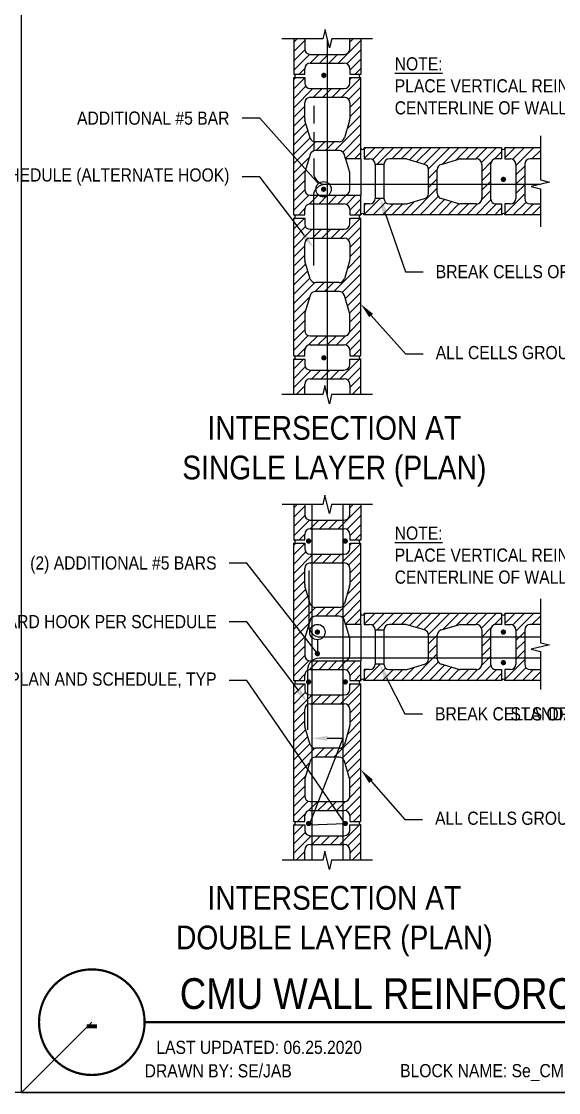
# Model space of a CAD drawing. Header units: inches. Extents: x -16404 to 14624, y -1591 to 16152.
# Drawn here: x -15425.4 to -15379.6, y 2880 to 2971.3 of the extents above; entities that cross this region are included whole.
import ezdxf
from ezdxf import colors
from ezdxf.entities.mleader import LeaderData, LeaderLine
from ezdxf.enums import TextEntityAlignment as Align
from ezdxf.math import Vec2, Vec3

# ---------------------------------------------------------------- set-up
doc = ezdxf.new("R2010")
doc.units = ezdxf.units.IN
doc.header["$LTSCALE"] = 24
doc.header["$MEASUREMENT"] = 0
doc.linetypes.add('HIDDEN4', pattern=[0.09375, 0.0625, -0.03125])
doc.layers.get('0').update_dxf_attribs({"linetype": 'CONTINUOUS'})
doc.layers.add('DESIGNER COMMENTS', color=221, linetype='CONTINUOUS', plot=False)
doc.layers.add('S-ANNO-GRID-NONPLOT', color=251, linetype='CONTINUOUS', plot=False)
for name, color, linetype in [('S-ANNO-NOTE', 4, 'CONTINUOUS'), ('S-BREAK', 2, 'CONTINUOUS'), ('S-CONC', 4, 'CONTINUOUS'), ('S-REBAR', 7, 'CONTINUOUS'), ('S-TYP DETAIL BLOCKS', 1, 'CONTINUOUS')]:
    doc.layers.add(name, color=color, linetype=linetype)
doc.styles.add('Arial', font='arial.ttf', dxfattribs={"width": 0.85})

# ---------------------------------------------------------------- blocks, each defined once
blk = doc.blocks.new('*U336')
at = {"const_width": 0.1875}
for points in [[(-4.5, 0, -1), (4.5, 0, 3.7320508)], [(-4.5, 0, 1), (4.5, 0, -3.7320508)]]:
    blk.add_lwpolyline(points, format="xyb", dxfattribs=at)
blk.add_lwpolyline([(4.5, 0), (82.1875, 0)], dxfattribs=at)
blk.add_circle((0, 0), 4.5)
at = {"style": 'Arial', "width": 0.85}
for tag, p in [('DWG_TITLE_1', (7.5, 6.1875)), ('DWG_TITLE_2', (7.5, 2.4375))]:
    blk.add_attdef(tag, text='', height=2.625, dxfattribs=at).set_placement(p, align=Align.MIDDLE_LEFT)
blk.add_attdef('#', text='', height=3, dxfattribs=at).set_placement((0, 0), align=Align.MIDDLE_CENTER)
blk.add_attdef('SCALE', text='', height=1.125, dxfattribs=at).set_placement((81.0625, -1.125), align=Align.TOP_RIGHT)
blk = doc.blocks.new('Se_24x36_DETAILS_GRID')
for q in [(0, 7.6667), (0.5, 0.5), (7.7674, 0)]:
    blk.add_line((0, 0), q)
blk = doc.blocks.new('RBARX-S')
at = {"const_width": 0.5}
blk.add_lwpolyline([(-0.25, 0, 1), (0.25, 0, 1)], format="xyb", close=True, dxfattribs=at)
blk = doc.blocks.new('*X210')
at = {"color": 0}
for p, q in [((122.77, 151.41), (123.18, 151.81)), ((122.77, 150.35), (124.02, 151.6)), ((127.82, 149.03), (130.4, 151.61)), ((129.15, 151.42), (129.54, 151.81)), ((122.77, 149.29), (124.03, 150.55)), ((122.77, 148.23), (124.58, 150.04)), ((124.64, 149.03), (125.64, 150.03)), ((125.7, 149.03), (126.7, 150.03)), ((126.76, 149.03), (127.76, 150.03)), ((128.81, 148.96), (130.4, 150.55)), ((129.15, 148.24), (130.4, 149.49)), ((122.77, 147.17), (123.01, 147.41)), ((122.77, 146.11), (124.02, 147.36)), ((123.39, 147.78), (124.02, 148.42)), ((128.19, 145.16), (130.4, 147.37)), ((129.15, 147.18), (129.38, 147.41)), ((129.75, 147.78), (130.4, 148.43)), ((122.77, 145.04), (124.14, 146.41)), ((122.77, 143.98), (124.95, 146.16)), ((125.01, 145.16), (126.01, 146.16)), ((126.07, 145.16), (127.07, 146.16)), ((127.13, 145.16), (128.13, 146.16)), ((129.01, 144.92), (130.4, 146.31)), ((129.15, 143.99), (130.4, 145.24)), ((122.77, 142.92), (124.02, 144.17)), ((129.15, 142.93), (130.4, 144.18)), ((122.77, 141.86), (124.02, 143.11)), ((128.83, 141.56), (130.4, 143.12)), ((122.77, 140.8), (124.15, 142.18)), ((122.77, 139.74), (124.39, 141.37)), ((127.43, 139.1), (130.4, 142.06)), ((122.77, 138.68), (124.64, 140.55)), ((122.77, 137.62), (125.25, 140.1)), ((125.46, 139.25), (126.31, 140.1)), ((126.37, 139.1), (127.37, 140.1)), ((128.34, 138.94), (130.4, 141)), ((125.31, 139.1), (125.46, 139.25)), ((128.66, 138.21), (130.4, 139.94)), ((129.67, 138.16), (130.4, 138.88)), ((122.77, 136.56), (124.54, 138.33)), ((122.77, 135.5), (124.1, 136.83)), ((122.77, 134.44), (124.02, 135.69)), ((122.77, 133.38), (124.02, 134.63)), ((122.77, 132.32), (124.5, 134.05)), ((124.54, 133.02), (125.55, 134.03)), ((125.61, 133.03), (126.61, 134.03)), ((126.67, 133.03), (127.67, 134.03)), ((127.73, 133.03), (128.73, 134.03)), ((128.75, 132.99), (129.79, 134.03)), ((129.15, 132.33), (130.4, 133.58)), ((123.3, 131.78), (124.03, 132.52)), ((129.66, 131.78), (130.4, 132.52))]:
    blk.add_line(p, q, dxfattribs=at)
blk = doc.blocks.new('*X211')
at = {"color": 0}
for p, q in [((122.77, 130.2), (123.98, 131.41)), ((122.77, 131.26), (122.92, 131.41)), ((122.77, 129.13), (124.11, 130.47)), ((128.1, 129.16), (130.35, 131.41)), ((128.97, 128.97), (130.4, 130.4)), ((129.15, 131.27), (129.29, 131.41)), ((122.77, 128.07), (124.86, 130.16)), ((124.92, 129.16), (125.92, 130.16)), ((125.98, 129.16), (126.98, 130.16)), ((127.04, 129.16), (128.04, 130.16)), ((129.15, 128.09), (130.4, 129.34)), ((123.52, 127.76), (124.02, 128.26)), ((129.15, 127.02), (130.4, 128.27)), ((122.77, 127.01), (123.52, 127.76)), ((122.77, 125.95), (124.02, 127.2)), ((128.87, 125.68), (130.4, 127.21)), ((122.77, 124.89), (124.13, 126.25)), ((122.77, 123.83), (124.37, 125.43)), ((127.34, 123.1), (130.4, 126.15)), ((122.77, 122.77), (124.62, 124.62)), ((128.29, 122.98), (130.4, 125.09)), ((122.77, 121.71), (125.16, 124.1)), ((125.22, 123.1), (126.22, 124.1)), ((126.28, 123.1), (127.28, 124.1)), ((128.64, 122.28), (130.4, 124.03)), ((128.88, 121.46), (130.4, 122.97)), ((122.77, 120.65), (124.58, 122.46)), ((129.12, 120.64), (130.4, 121.91)), ((122.77, 119.59), (124.14, 120.95)), ((129.15, 119.6), (130.4, 120.85)), ((122.77, 118.53), (124.02, 119.78)), ((129.13, 118.52), (130.4, 119.79)), ((122.77, 117.47), (124.02, 118.72)), ((128.68, 117.01), (130.4, 118.73)), ((122.77, 116.41), (124.43, 118.07)), ((124.41, 116.99), (125.46, 118.03)), ((125.52, 117.03), (126.52, 118.03)), ((126.58, 117.03), (127.58, 118.03)), ((127.64, 117.03), (128.65, 118.05)), ((129.15, 116.42), (130.4, 117.67)), ((123.21, 115.78), (124.07, 116.64)), ((129.57, 115.78), (130.4, 116.61))]:
    blk.add_line(p, q, dxfattribs=at)
blk = doc.blocks.new('*X212')
at = {"color": 0}
for p, q in [((122.77, 114.29), (123.89, 115.41)), ((122.77, 115.35), (122.83, 115.41)), ((122.77, 113.22), (124.07, 114.53)), ((128.01, 113.16), (130.26, 115.41)), ((128.92, 113.01), (130.4, 114.49)), ((129.15, 115.36), (129.2, 115.41)), ((122.77, 112.16), (124.77, 114.16)), ((124.83, 113.16), (125.83, 114.16)), ((125.89, 113.16), (126.89, 114.16)), ((126.95, 113.16), (127.95, 114.16)), ((129.15, 112.18), (130.4, 113.43)), ((123.05, 111.38), (124.02, 112.35)), ((129.41, 111.38), (130.4, 112.36))]:
    blk.add_line(p, q, dxfattribs=at)
blk = doc.blocks.new('*X213')
at = {"color": 0}
for p, q in [((130.77, 138.2), (131.98, 139.41)), ((130.77, 139.26), (130.92, 139.41)), ((131.71, 138.07), (133.04, 139.41)), ((132.23, 137.53), (134.11, 139.41)), ((133.92, 138.16), (135.17, 139.41)), ((134.98, 138.16), (136.23, 139.41)), ((135.93, 138.05), (137.29, 139.41)), ((136.74, 137.81), (138.35, 139.41)), ((137.56, 137.56), (139.41, 139.41)), ((138.08, 137.02), (140.47, 139.41)), ((139.72, 137.6), (141.53, 139.41)), ((141.23, 138.04), (142.59, 139.41)), ((142.4, 138.16), (143.65, 139.41)), ((143.46, 138.16), (144.71, 139.41)), ((144.11, 137.74), (145.77, 139.41)), ((145.54, 138.11), (146.4, 138.97)), ((146.77, 139.35), (146.83, 139.41)), ((146.77, 138.29), (147.89, 139.41)), ((147.65, 138.1), (148.95, 139.41)), ((148.02, 137.41), (150.02, 139.41)), ((149.83, 138.16), (150.8, 139.13)), ((144.15, 136.72), (145.19, 137.77)), ((138.08, 135.96), (139.08, 136.96)), ((144.15, 135.66), (145.15, 136.66)), ((148.02, 136.35), (149.02, 137.35)), ((138.08, 134.9), (139.08, 135.9)), ((144.15, 134.6), (145.15, 135.6)), ((148.02, 135.29), (149.02, 136.29)), ((148.02, 134.23), (149.02, 135.23)), ((136.03, 131.78), (139.08, 134.84)), ((144.13, 133.52), (145.15, 134.54)), ((146.77, 131.92), (149.02, 134.17)), ((130.77, 131.83), (132.6, 133.66)), ((130.77, 132.89), (130.91, 133.03)), ((131.78, 131.78), (133.21, 133.21)), ((132.84, 131.78), (134.09, 133.03)), ((133.9, 131.78), (135.15, 133.03)), ((134.97, 131.78), (136.49, 133.31)), ((137.09, 131.78), (139.2, 133.89)), ((138.15, 131.78), (139.9, 133.54)), ((139.21, 131.78), (140.72, 133.3)), ((140.27, 131.78), (141.54, 133.06)), ((141.33, 131.78), (142.58, 133.03)), ((142.39, 131.78), (143.65, 133.05)), ((143.45, 131.78), (145.17, 133.5)), ((144.51, 131.78), (145.76, 133.03)), ((146.77, 132.98), (146.82, 133.03)), ((147.69, 131.78), (149.17, 133.26)), ((148.75, 131.78), (150, 133.03)), ((149.81, 131.78), (150.8, 132.77)), ((145.57, 131.78), (146.4, 132.61))]:
    blk.add_line(p, q, dxfattribs=at)
blk = doc.blocks.new('_DotBlank')
at = {"color": 0, "lineweight": -2}
blk.add_line((-0.5, 0), (-1, 0), dxfattribs=at)
blk.add_circle((0, 0), 0.5, dxfattribs=at)
blk = doc.blocks.new('Se_OPENING IN CMU WALL')
at = {"layer": 'S-ANNO-NOTE'}
ml = blk.add_multileader_mtext('Standard', dxfattribs=at)
ml.set_content('WINDOW SILL WHERE OCCURS', color=4, style='Arial')
ml.set_leader_properties(color=2)
ml.build(insert=Vec2(0, 0))
ml.multileader.update_dxf_attribs({"dogleg_length": 0.36, "arrow_head_size": 1.3125, "scale": 12})
ctx = ml.context
ctx.base_point, ctx.scale, ctx.char_height, ctx.arrow_head_size, ctx.landing_gap_size, ctx.plane_origin = Vec3(-4.04467, 57.61216), 12, 1.125, 1.3125, 1.08, Vec3(51.84912, 355.94698)
ctx.text_align_type = 2
notes = []
notes.append((ctx, [(0, (1, 1, 0), (10.66178, 57.61216), (-1, 0), 1.5, [(0, [(31.87276, 45.13437)], 0, [])])]))
ctx.mtext.insert, ctx.mtext.width, ctx.mtext.alignment, ctx.mtext.flow_direction = Vec3(8.08178, 58.18425), 13.9440574, 3, 5
ml = blk.add_multileader_mtext('Standard', dxfattribs=at)
ml.set_content('TYP  REINFORCING BELOW WINDOWS', color=4, style='Arial')
ml.set_leader_properties(color=2)
ml.build(insert=Vec2(0, 0))
ml.multileader.update_dxf_attribs({"dogleg_length": 0.36, "arrow_head_size": 1.3125, "scale": 12})
ctx = ml.context
ctx.base_point, ctx.scale, ctx.char_height, ctx.arrow_head_size, ctx.landing_gap_size, ctx.plane_origin = Vec3(-5.57493, 20.08928), 12, 1.125, 1.3125, 1.08, Vec3(51.84912, 318.42411)
ctx.text_align_type = 2
notes.append((ctx, [(0, (1, 1, 0), (10.66178, 20.08928), (-1, 0), 1.5, [(0, [(34.67798, 29.33339)], 0, [])])]))
ctx.mtext.insert, ctx.mtext.width, ctx.mtext.alignment, ctx.mtext.flow_direction = Vec3(8.08178, 20.66138), 12.9904195, 3, 5
for ctx, leaders in notes:
    for number, flags, end, landing, length, lines in leaders:
        leader = LeaderData()
        leader.index, (leader.has_last_leader_line, leader.has_dogleg_vector, leader.attachment_direction) = number, flags
        leader.last_leader_point, leader.dogleg_vector, leader.dogleg_length = Vec3(end), Vec3(landing), length
        for number, points, colour, breaks in lines:
            line = LeaderLine()
            line.index, line.vertices, line.color, line.breaks = number, Vec3.list(points), colors.encode_raw_color(colour), breaks
            leader.lines.append(line)
        ctx.leaders.append(leader)
blk = doc.blocks.new('Se_CMU WALL REINFORCING')
at = {"layer": 'S-BREAK'}
for points in [[(23.92857, 83.82478), (20.44776, 83.82478), (20.25848, 83.04643), (19.8799, 84.60313), (19.69062, 83.82478), (16.20982, 83.82478)], [(38.23244, 75.54633), (38.23244, 71.79666), (39.0108, 71.60738), (37.45409, 71.2288), (38.23244, 71.03952), (38.23244, 67.80215)], [(23.92857, 53.49827), (20.43521, 53.49827), (20.24592, 52.71992), (19.86735, 54.27662), (19.67806, 53.49827), (16.20982, 53.49827)], [(23.93209, 44.13116), (20.43874, 44.13116), (20.24945, 43.35281), (19.87088, 44.90951), (19.68159, 44.13116), (16.21334, 44.13116)], [(38.23244, 36.09847), (38.23244, 32.3488), (39.0108, 32.15951), (37.45409, 31.78094), (38.23244, 31.59165), (38.23244, 28.35429)], [(23.93209, 13.80465), (20.43874, 13.80465), (20.24945, 13.0263), (19.87088, 14.58301), (19.68159, 13.80465), (16.21334, 13.80465)]]:
    blk.add_lwpolyline(points, dxfattribs=at)
at = {"layer": 'S-CONC'}
for p, q in [((17.20982, 83.82478), (17.20982, 80.80215)), ((18.14732, 83.82478), (18.14732, 82.9584)), ((21.99107, 82.9584), (21.99107, 83.82478)), ((22.92857, 83.82478), (22.92857, 80.80215)), ((18.61607, 82.48965), (21.52232, 82.48965)), ((18.14732, 80.80215), (18.14732, 81.2709)), ((18.61607, 81.73965), (21.52232, 81.73965)), ((21.99107, 81.2709), (21.99107, 80.80215)), ((17.20982, 80.80215), (18.14732, 80.80215)), ((17.20982, 68.80215), (17.20982, 80.5209)), ((17.20982, 80.5209), (18.14732, 80.5209)), ((18.14732, 80.5209), (18.14732, 80.05215)), ((21.99107, 80.80215), (22.92857, 80.80215)), ((21.99107, 80.05215), (21.99107, 80.5209)), ((21.99107, 80.5209), (22.92857, 80.5209)), ((22.92857, 73.5834), (22.92857, 80.5209)), ((18.61607, 79.5834), (21.52232, 79.5834)), ((18.61607, 78.8334), (21.52232, 78.8334)), ((18.14732, 77.00295), (18.14732, 78.36465)), ((21.99107, 78.36465), (21.99107, 77.00295)), ((18.61038, 75.37211), (18.16663, 76.86978)), ((21.97175, 76.86978), (21.528, 75.37211)), ((21.07856, 75.03652), (19.05982, 75.03652)), ((21.07856, 74.28652), (19.05982, 74.28652)), ((23.20982, 74.5209), (23.20982, 73.5834)), ((34.92857, 74.5209), (23.20982, 74.5209)), ((34.92857, 74.5209), (34.92857, 73.5834)), ((35.20982, 74.5209), (35.20982, 73.5834)), ((38.23244, 74.5209), (35.20982, 74.5209)), ((18.61038, 73.95094), (18.16663, 72.45327)), ((21.6369, 73.5834), (21.528, 73.95094)), ((23.20982, 73.5834), (23.67857, 73.5834)), ((26.72777, 73.5834), (25.36607, 73.5834)), ((28.35861, 73.12033), (26.86094, 73.56409)), ((29.77977, 73.12033), (31.27745, 73.56409)), ((31.41061, 73.5834), (32.77232, 73.5834)), ((33.24107, 73.11465), (33.24107, 70.2084)), ((33.99107, 73.11465), (33.99107, 70.2084)), ((34.92857, 73.5834), (34.45982, 73.5834)), ((35.20982, 73.5834), (35.67857, 73.5834)), ((36.14732, 73.11465), (36.14732, 70.2084)), ((36.89732, 73.11465), (36.89732, 70.2084)), ((38.23244, 73.5834), (37.36607, 73.5834)), ((18.14732, 72.3201), (18.14732, 70.9584)), ((28.69419, 70.65215), (28.69419, 72.67089)), ((29.44419, 70.65215), (29.44419, 72.67089)), ((18.61607, 70.48965), (21.52232, 70.48965)), ((22.92857, 68.80215), (22.92857, 70.48965)), ((18.61607, 69.73965), (21.52232, 69.73965)), ((23.20982, 69.73965), (23.20982, 68.80215)), ((23.67857, 69.73965), (23.20982, 69.73965)), ((25.36607, 69.73965), (26.72777, 69.73965)), ((26.86094, 69.75896), (28.35861, 70.20272)), ((31.27745, 69.75896), (29.77977, 70.20272)), ((32.77232, 69.73965), (31.41061, 69.73965)), ((34.45982, 69.73965), (34.92857, 69.73965)), ((34.92857, 69.73965), (34.92857, 68.80215)), ((35.20982, 69.73965), (35.20982, 68.80215)), ((35.67857, 69.73965), (35.20982, 69.73965)), ((37.36607, 69.73965), (38.23244, 69.73965)), ((17.20982, 68.80215), (18.14732, 68.80215)), ((17.20982, 68.5209), (18.14732, 68.5209)), ((17.20982, 56.80215), (17.20982, 68.5209)), ((18.14732, 68.80215), (18.14732, 69.2709)), ((18.14732, 68.5209), (18.14732, 68.05215)), ((21.99107, 69.2709), (21.99107, 68.80215)), ((21.99107, 68.80215), (22.92857, 68.80215)), ((21.99107, 68.5209), (22.92857, 68.5209)), ((21.99107, 68.05215), (21.99107, 68.5209)), ((22.92857, 56.80215), (22.92857, 68.5209)), ((34.92857, 68.80215), (23.20982, 68.80215)), ((38.23244, 68.80215), (35.20982, 68.80215)), ((18.61607, 67.5834), (21.52232, 67.5834)), ((18.61607, 66.8334), (21.52232, 66.8334)), ((18.14732, 65.00295), (18.14732, 66.36465)), ((21.99107, 66.36465), (21.99107, 65.00295)), ((18.61038, 63.37211), (18.16663, 64.86978)), ((21.97175, 64.86978), (21.528, 63.37211)), ((21.07856, 63.03652), (19.05982, 63.03652)), ((21.07856, 62.28652), (19.05982, 62.28652)), ((18.61038, 61.95094), (18.16663, 60.45327)), ((21.97175, 60.45327), (21.528, 61.95094)), ((18.14732, 60.3201), (18.14732, 58.9584)), ((21.99107, 58.9584), (21.99107, 60.3201)), ((18.61607, 58.48965), (21.52232, 58.48965)), ((18.61607, 57.73965), (21.52232, 57.73965)), ((17.20982, 56.80215), (18.14732, 56.80215)), ((18.14732, 56.80215), (18.14732, 57.2709)), ((21.99107, 57.2709), (21.99107, 56.80215)), ((21.99107, 56.80215), (22.92857, 56.80215)), ((17.20982, 56.5209), (18.14732, 56.5209)), ((17.20982, 53.49827), (17.20982, 56.5209)), ((18.14732, 56.5209), (18.14732, 56.05215)), ((21.99107, 56.5209), (22.92857, 56.5209)), ((21.99107, 56.05215), (21.99107, 56.5209)), ((22.92857, 53.49827), (22.92857, 56.5209)), ((18.61607, 55.5834), (21.52232, 55.5834)), ((18.61607, 54.8334), (21.52232, 54.8334)), ((18.14732, 53.49827), (18.14732, 54.36465)), ((21.99107, 54.36465), (21.99107, 53.49827)), ((17.20982, 44.13348), (17.20982, 41.11085)), ((18.14732, 44.13348), (18.14732, 43.2671)), ((21.99107, 43.2671), (21.99107, 44.13348)), ((22.92857, 44.13348), (22.92857, 41.11085)), ((18.61607, 42.79835), (21.52232, 42.79835)), ((18.61607, 42.04835), (21.52232, 42.04835)), ((17.20982, 41.11085), (18.14732, 41.11085)), ((18.14732, 41.11085), (18.14732, 41.5796)), ((21.99107, 41.5796), (21.99107, 41.11085)), ((21.99107, 41.11085), (22.92857, 41.11085)), ((17.20982, 40.8296), (18.14732, 40.8296)), ((17.20982, 29.11085), (17.20982, 40.8296)), ((18.14732, 40.8296), (18.14732, 40.36085)), ((21.99107, 40.8296), (22.92857, 40.8296)), ((21.99107, 40.36085), (21.99107, 40.8296)), ((22.92857, 33.8921), (22.92857, 40.8296)), ((18.61607, 39.8921), (21.52232, 39.8921)), ((18.14732, 37.31165), (18.14732, 38.67335)), ((18.61607, 39.1421), (21.52232, 39.1421)), ((21.99107, 38.67335), (21.99107, 37.31165)), ((18.61038, 35.68081), (18.16663, 37.17848)), ((21.97175, 37.17848), (21.528, 35.68081)), ((21.07856, 35.34523), (19.05982, 35.34523)), ((34.92857, 34.8296), (23.20982, 34.8296)), ((23.20982, 34.8296), (23.20982, 33.8921)), ((34.92857, 34.8296), (34.92857, 33.8921)), ((38.23244, 34.8296), (35.20982, 34.8296)), ((35.20982, 34.8296), (35.20982, 33.8921)), ((18.61038, 34.25964), (18.16663, 32.76197)), ((21.07856, 34.59523), (19.05982, 34.59523)), ((21.6369, 33.8921), (21.528, 34.25964)), ((23.20982, 33.8921), (23.67857, 33.8921)), ((26.72777, 33.8921), (25.36607, 33.8921)), ((28.35861, 33.42903), (26.86094, 33.87279)), ((29.77977, 33.42903), (31.27745, 33.87279)), ((31.41061, 33.8921), (32.77232, 33.8921)), ((34.92857, 33.8921), (34.45982, 33.8921)), ((35.20982, 33.8921), (35.67857, 33.8921)), ((38.23244, 33.8921), (37.36607, 33.8921)), ((28.69419, 30.96085), (28.69419, 32.9796)), ((29.44419, 30.96085), (29.44419, 32.9796)), ((33.24107, 33.42335), (33.24107, 30.5171)), ((33.99107, 33.42335), (33.99107, 30.5171)), ((36.14732, 33.42335), (36.14732, 30.5171)), ((36.89732, 33.42335), (36.89732, 30.5171)), ((18.14732, 32.6288), (18.14732, 31.2671)), ((18.61607, 30.79835), (21.52232, 30.79835)), ((22.92857, 29.11085), (22.92857, 30.79835)), ((26.86094, 30.06766), (28.35861, 30.51142)), ((31.27745, 30.06766), (29.77977, 30.51142)), ((18.14732, 29.11085), (18.14732, 29.5796)), ((18.61607, 30.04835), (21.52232, 30.04835)), ((21.99107, 29.5796), (21.99107, 29.11085)), ((23.67857, 30.04835), (23.20982, 30.04835)), ((23.20982, 30.04835), (23.20982, 29.11085)), ((25.36607, 30.04835), (26.72777, 30.04835)), ((32.77232, 30.04835), (31.41061, 30.04835)), ((34.45982, 30.04835), (34.92857, 30.04835)), ((34.92857, 30.04835), (34.92857, 29.11085)), ((35.67857, 30.04835), (35.20982, 30.04835)), ((35.20982, 30.04835), (35.20982, 29.11085)), ((37.36607, 30.04835), (38.23244, 30.04835)), ((17.20982, 29.11085), (18.14732, 29.11085)), ((17.20982, 17.11085), (17.20982, 28.8296)), ((17.20982, 28.8296), (18.14732, 28.8296)), ((18.14732, 28.8296), (18.14732, 28.36085)), ((21.99107, 29.11085), (22.92857, 29.11085)), ((21.99107, 28.36085), (21.99107, 28.8296)), ((21.99107, 28.8296), (22.92857, 28.8296)), ((22.92857, 17.11085), (22.92857, 28.8296)), ((34.92857, 29.11085), (23.20982, 29.11085)), ((38.23244, 29.11085), (35.20982, 29.11085)), ((18.61607, 27.8921), (21.52232, 27.8921)), ((18.14732, 25.31165), (18.14732, 26.67335)), ((18.61607, 27.1421), (21.52232, 27.1421)), ((21.99107, 26.67335), (21.99107, 25.31165)), ((18.61038, 23.68081), (18.16663, 25.17848)), ((21.97175, 25.17848), (21.528, 23.68081)), ((21.07856, 23.34523), (19.05982, 23.34523)), ((18.61038, 22.25964), (18.16663, 20.76197)), ((21.07856, 22.59523), (19.05982, 22.59523)), ((21.97175, 20.76197), (21.528, 22.25964)), ((18.14732, 20.6288), (18.14732, 19.2671)), ((21.99107, 19.2671), (21.99107, 20.6288)), ((18.61607, 18.79835), (21.52232, 18.79835)), ((18.14732, 17.11085), (18.14732, 17.5796)), ((18.61607, 18.04835), (21.52232, 18.04835)), ((21.99107, 17.5796), (21.99107, 17.11085)), ((17.20982, 17.11085), (18.14732, 17.11085)), ((17.20982, 13.80697), (17.20982, 16.8296)), ((17.20982, 16.8296), (18.14732, 16.8296)), ((18.14732, 16.8296), (18.14732, 16.36085)), ((21.99107, 17.11085), (22.92857, 17.11085)), ((21.99107, 16.36085), (21.99107, 16.8296)), ((21.99107, 16.8296), (22.92857, 16.8296)), ((22.92857, 13.80697), (22.92857, 16.8296)), ((18.61607, 15.8921), (21.52232, 15.8921)), ((18.14732, 13.80697), (18.14732, 14.67335)), ((18.61607, 15.1421), (21.52232, 15.1421)), ((21.99107, 14.67335), (21.99107, 13.80697))]:
    blk.add_line(p, q, dxfattribs=at)
at = {"layer": 'S-CONC', "color": 1}
for p, q in [((22.92857, 73.5834), (21.6369, 73.5834)), ((21.6369, 73.5834), (21.97175, 72.45327)), ((22.92857, 73.5834), (22.92857, 70.48965)), ((24.89732, 73.11465), (24.14732, 73.11465)), ((24.14732, 73.11465), (24.14732, 70.2084)), ((24.89732, 73.11465), (24.89732, 70.2084)), ((21.99107, 70.9584), (21.99107, 72.3201)), ((21.52232, 70.48965), (22.92857, 70.48965)), ((24.89732, 70.2084), (24.14732, 70.2084)), ((22.92857, 33.8921), (21.6369, 33.8921)), ((21.6369, 33.8921), (21.97175, 32.76197)), ((22.92857, 33.8921), (22.92857, 30.79835)), ((24.14732, 33.42335), (24.14732, 30.5171)), ((24.89732, 33.42335), (24.14732, 33.42335)), ((24.89732, 33.42335), (24.89732, 30.5171)), ((21.99107, 31.2671), (21.99107, 32.6288)), ((21.52232, 30.79835), (22.92857, 30.79835)), ((24.89732, 30.5171), (24.14732, 30.5171))]:
    blk.add_line(p, q, dxfattribs=at)
at = {"layer": 'S-CONC'}
for centre, radius, start, end in [((18.61607, 82.9584), 0.46875, 180, 270), ((21.52232, 82.9584), 0.46875, 270, 0), ((18.61607, 81.2709), 0.46875, 90, 180), ((21.52232, 81.2709), 0.46875, 0, 90), ((17.20982, 80.66152), 0.14062, 270, 90), ((22.92857, 80.66152), 0.14062, 90, 270), ((18.61607, 80.05215), 0.46875, 180, 270), ((21.52232, 80.05215), 0.46875, 270, 0), ((18.61607, 78.36465), 0.46875, 90, 180), ((21.52232, 78.36465), 0.46875, 0, 90), ((18.61607, 77.00295), 0.46875, 180, 196.5043614), ((21.52232, 77.00295), 0.46875, 343.4956386, 0), ((19.05982, 75.50527), 0.46875, 196.5043614, 270), ((21.07856, 75.50527), 0.46875, 270, 343.4956386), ((19.05982, 73.81777), 0.46875, 90, 163.4956386), ((21.07856, 73.81777), 0.46875, 16.5043614, 90), ((23.06919, 74.5209), 0.14062, 180, 0), ((35.06919, 74.5209), 0.14062, 180, 0), ((23.67857, 73.11465), 0.46875, 0, 90), ((25.36607, 73.11465), 0.46875, 90, 180), ((26.72777, 73.11465), 0.46875, 73.4956386, 90), ((28.22544, 72.67089), 0.46875, 0, 73.4956386), ((29.91294, 72.67089), 0.46875, 106.5043614, 180), ((31.41061, 73.11465), 0.46875, 90, 106.5043614), ((32.77232, 73.11465), 0.46875, 0, 90), ((34.45982, 73.11465), 0.46875, 90, 180), ((35.67857, 73.11465), 0.46875, 0, 90), ((37.36607, 73.11465), 0.46875, 90, 180), ((18.61607, 72.3201), 0.46875, 163.4956386, 180), ((21.52232, 72.3201), 0.46875, 0, 16.5043614), ((18.61607, 70.9584), 0.46875, 180, 270), ((28.22544, 70.65215), 0.46875, 286.5043614, 0), ((29.91294, 70.65215), 0.46875, 180, 253.4956386), ((18.61607, 69.2709), 0.46875, 90, 180), ((21.52232, 69.2709), 0.46875, 0, 90), ((23.67857, 70.2084), 0.46875, 270, 0), ((25.36607, 70.2084), 0.46875, 180, 270), ((26.72777, 70.2084), 0.46875, 270, 286.5043614), ((31.41061, 70.2084), 0.46875, 253.4956386, 270), ((32.77232, 70.2084), 0.46875, 270, 0), ((34.45982, 70.2084), 0.46875, 180, 270), ((35.67857, 70.2084), 0.46875, 270, 0), ((37.36607, 70.2084), 0.46875, 180, 270), ((17.20982, 68.66152), 0.14062, 270, 90), ((22.92857, 68.66152), 0.14062, 90, 270), ((23.06919, 68.80215), 0.14062, 0, 180), ((35.06919, 68.80215), 0.14062, 0, 180), ((18.61607, 68.05215), 0.46875, 180, 270), ((21.52232, 68.05215), 0.46875, 270, 0), ((18.61607, 66.36465), 0.46875, 90, 180), ((21.52232, 66.36465), 0.46875, 0, 90), ((18.61607, 65.00295), 0.46875, 180, 196.5043614), ((21.52232, 65.00295), 0.46875, 343.4956386, 0), ((19.05982, 63.50527), 0.46875, 196.5043614, 270), ((21.07856, 63.50527), 0.46875, 270, 343.4956386), ((19.05982, 61.81777), 0.46875, 90, 163.4956386), ((21.07856, 61.81777), 0.46875, 16.5043614, 90), ((18.61607, 60.3201), 0.46875, 163.4956386, 180), ((21.52232, 60.3201), 0.46875, 0, 16.5043614), ((18.61607, 58.9584), 0.46875, 180, 270), ((21.52232, 58.9584), 0.46875, 270, 0), ((18.61607, 57.2709), 0.46875, 90, 180), ((21.52232, 57.2709), 0.46875, 0, 90), ((17.20982, 56.66152), 0.14062, 270, 90), ((22.92857, 56.66152), 0.14062, 90, 270), ((18.61607, 56.05215), 0.46875, 180, 270), ((21.52232, 56.05215), 0.46875, 270, 0), ((18.61607, 54.36465), 0.46875, 90, 180), ((21.52232, 54.36465), 0.46875, 0, 90), ((18.61607, 43.2671), 0.46875, 180, 270), ((21.52232, 43.2671), 0.46875, 270, 0), ((18.61607, 41.5796), 0.46875, 90, 180), ((21.52232, 41.5796), 0.46875, 0, 90), ((17.20982, 40.97023), 0.14062, 270, 90), ((22.92857, 40.97023), 0.14062, 90, 270), ((18.61607, 40.36085), 0.46875, 180, 270), ((21.52232, 40.36085), 0.46875, 270, 0), ((18.61607, 38.67335), 0.46875, 90, 180), ((21.52232, 38.67335), 0.46875, 0, 90), ((18.61607, 37.31165), 0.46875, 180, 196.5043614), ((21.52232, 37.31165), 0.46875, 343.4956386, 0), ((19.05982, 35.81398), 0.46875, 196.5043614, 270), ((21.07856, 35.81398), 0.46875, 270, 343.4956386), ((23.06919, 34.8296), 0.14062, 180, 0), ((35.06919, 34.8296), 0.14062, 180, 0), ((19.05982, 34.12648), 0.46875, 90, 163.4956386), ((21.07856, 34.12648), 0.46875, 16.5043614, 90), ((23.67857, 33.42335), 0.46875, 0, 90), ((25.36607, 33.42335), 0.46875, 90, 180), ((26.72777, 33.42335), 0.46875, 73.4956386, 90), ((31.41061, 33.42335), 0.46875, 90, 106.5043614), ((32.77232, 33.42335), 0.46875, 0, 90), ((34.45982, 33.42335), 0.46875, 90, 180), ((35.67857, 33.42335), 0.46875, 0, 90), ((37.36607, 33.42335), 0.46875, 90, 180), ((28.22544, 32.9796), 0.46875, 0, 73.4956386), ((29.91294, 32.9796), 0.46875, 106.5043614, 180), ((18.61607, 32.6288), 0.46875, 163.4956386, 180), ((21.52232, 32.6288), 0.46875, 0, 16.5043614), ((18.61607, 31.2671), 0.46875, 180, 270), ((23.67857, 30.5171), 0.46875, 270, 0), ((25.36607, 30.5171), 0.46875, 180, 270), ((28.22544, 30.96085), 0.46875, 286.5043614, 0), ((29.91294, 30.96085), 0.46875, 180, 253.4956386), ((32.77232, 30.5171), 0.46875, 270, 0), ((34.45982, 30.5171), 0.46875, 180, 270), ((35.67857, 30.5171), 0.46875, 270, 0), ((37.36607, 30.5171), 0.46875, 180, 270), ((18.61607, 29.5796), 0.46875, 90, 180), ((21.52232, 29.5796), 0.46875, 0, 90), ((23.06919, 29.11085), 0.14062, 0, 180), ((26.72777, 30.5171), 0.46875, 270, 286.5043614), ((31.41061, 30.5171), 0.46875, 253.4956386, 270), ((35.06919, 29.11085), 0.14062, 0, 180), ((17.20982, 28.97023), 0.14062, 270, 90), ((18.61607, 28.36085), 0.46875, 180, 270), ((21.52232, 28.36085), 0.46875, 270, 0), ((22.92857, 28.97023), 0.14062, 90, 270), ((18.61607, 26.67335), 0.46875, 90, 180), ((21.52232, 26.67335), 0.46875, 0, 90), ((18.61607, 25.31165), 0.46875, 180, 196.5043614), ((21.52232, 25.31165), 0.46875, 343.4956386, 0), ((19.05982, 23.81398), 0.46875, 196.5043614, 270), ((21.07856, 23.81398), 0.46875, 270, 343.4956386), ((19.05982, 22.12648), 0.46875, 90, 163.4956386), ((21.07856, 22.12648), 0.46875, 16.5043614, 90), ((18.61607, 20.6288), 0.46875, 163.4956386, 180), ((21.52232, 20.6288), 0.46875, 0, 16.5043614), ((18.61607, 19.2671), 0.46875, 180, 270), ((21.52232, 19.2671), 0.46875, 270, 0), ((18.61607, 17.5796), 0.46875, 90, 180), ((21.52232, 17.5796), 0.46875, 0, 90), ((17.20982, 16.97023), 0.14062, 270, 90), ((22.92857, 16.97023), 0.14062, 90, 270), ((18.61607, 16.36085), 0.46875, 180, 270), ((21.52232, 16.36085), 0.46875, 270, 0), ((18.61607, 14.67335), 0.46875, 90, 180), ((21.52232, 14.67335), 0.46875, 0, 90)]:
    blk.add_arc(centre, radius, start, end, dxfattribs=at)
at = {"layer": 'S-CONC', "color": 1}
for centre in [(21.52232, 70.9584), (21.52232, 31.2671)]:
    blk.add_arc(centre, 0.46875, 270, 0, dxfattribs=at)
at = {"layer": 'S-REBAR', "linetype": 'Continuous'}
for points in [[(20.05664, 83.82478), (20.05664, 53.49827)], [(18.75827, 44.13348), (18.75827, 13.80697)], [(21.38167, 44.13348), (21.38167, 13.80697)]]:
    blk.add_lwpolyline(points, dxfattribs=at)
at = {"layer": 'S-REBAR', "linetype": 'HIDDEN4'}
blk.add_lwpolyline([(18.9142, 78.11362), (18.91261, 72.40246, 0.41421356), (19.89699, 71.41809)], format="xyb", dxfattribs=at)
at = {"layer": 'S-REBAR'}
blk.add_lwpolyline([(18.91341, 64.48965), (18.91261, 70.43371, -0.41421356), (19.89699, 71.41809), (38.23244, 71.41809)], format="xyb", dxfattribs=at)
at = {"layer": 'S-REBAR', "linetype": 'Continuous'}
for points in [[(18.49103, 38.51343), (18.49103, 33.81833, 0.41421356), (19.4754, 32.83396), (38.23244, 32.83396, -0.41421356)], [(18.42497, 24.90798), (18.42497, 30.06649, -0.41421356), (19.40935, 31.05087), (38.23244, 31.05087, -0.41421356)]]:
    blk.add_lwpolyline(points, format="xyb", dxfattribs=at)
at = {"layer": 'S-CONC', "color": 2, "xscale": 0.75, "yscale": 0.75, "zscale": 0.75}
for name, p in [('*X210', (-74.86822, -30.03547)), ('*X213', (-74.86822, -30.03547)), ('*X211', (-74.86822, -30.03547)), ('*X212', (-74.86822, -30.03547)), ('*X210', (-74.86822, -69.72677)), ('*X213', (-74.86822, -69.72677)), ('*X211', (-74.86822, -69.72677)), ('*X212', (-74.86822, -69.72677))]:
    blk.add_blockref(name, p, dxfattribs=at)
at = {"layer": 'S-REBAR', "linetype": 'Continuous', "xscale": 0.4500000000000001, "yscale": 0.4500000000000001, "zscale": 0.4500000000000001}
for p in [(19.7755, 80.70301), (19.75404, 70.99638), (35.08116, 71.83553), (19.7755, 56.62561), (18.47714, 41.01171), (21.60481, 41.01171), (19.22778, 33.2514), (35.08116, 33.2514), (19.22778, 31.41202), (35.08116, 30.64714), (18.47714, 29.00428), (21.60481, 29.00428), (18.47714, 16.93431), (21.60481, 16.93431)]:
    blk.add_blockref('RBARX-S', p, dxfattribs=at)
at = {"layer": 'DESIGNER COMMENTS', "char_height": 1.125, "style": 'Arial'}
for s, insert, width, attachment_point in [('\\A1;LAST UPDATED: 06.25.2020', (5.49984, -1.58101), 17.4709661, 1), ('\\A1;DRAWN BY: SE/JAB', (4.49984, -3.58101), 12.4848985, 1), ('\\A1;BLOCK NAME: Se_CMU WALL REINFORCING', (40.60455, -4.29464), 28.5800341, 5)]:
    blk.add_mtext(s, dxfattribs=dict(at, insert=insert, width=width, attachment_point=attachment_point))
at = {"layer": 'S-ANNO-NOTE', "char_height": 1.125, "width": 23.6640699, "attachment_point": 1, "style": 'Arial'}
for insert in [(25.81781, 82.24931), (25.81781, 42.24931)]:
    blk.add_mtext('{\\LNOTE:}\\PPLACE VERTICAL REINFORCING AT CENTERLINE OF WALL, U.O.N.', dxfattribs=dict(at, insert=insert))
at = {"layer": 'S-ANNO-NOTE', "color": 6, "char_height": 2.025, "attachment_point": 8, "style": 'Arial'}
for s, insert, width in [('INTERSECTION AT SINGLE LAYER (PLAN)', (20.67068, 45.65516), 25.8577858), ('INTERSECTION AT DOUBLE LAYER (PLAN)', (20.67068, 5.59953), 26.9262289)]:
    blk.add_mtext(s, dxfattribs=dict(at, insert=insert, width=width))
at = {"layer": 'S-ANNO-NOTE'}
ml = blk.add_multileader_mtext('Standard', dxfattribs=at)
ml.set_content('\\A1;ADDITIONAL #5 BAR', color=4, style='Arial')
ml.set_leader_properties(color=2)
ml.set_arrow_properties(name='DOTBLANK')
ml.build(insert=Vec2(0, 0))
ml.multileader.update_dxf_attribs({"dogleg_length": 0.36, "arrow_head_size": 1.3125, "scale": 12})
ctx = ml.context
ctx.base_point, ctx.scale, ctx.char_height, ctx.arrow_head_size, ctx.landing_gap_size, ctx.plane_origin = Vec3(2.68134, 77.05029), 12, 1.125, 1.3125, 1.08, Vec3(58.01709, 377.38511)
ctx.text_align_type = 2
notes = []
notes.append((ctx, [(0, (1, 1, 0), (14.31031, 77.05029), (-1, 0), 1.5, [(0, [(19.75404, 70.99638)], 0, [])])]))
ctx.mtext.insert, ctx.mtext.width, ctx.mtext.alignment, ctx.mtext.flow_direction = Vec3(11.73031, 77.62238), 7.9802174, 3, 5
ml = blk.add_multileader_mtext('Standard', dxfattribs=at)
ml.set_content('\\A1;STANDARD HOOK PER SCHEDULE (ALTERNATE HOOK)', color=4, style='Arial')
ml.set_leader_properties(color=2)
ml.build(insert=Vec2(0, 0))
ml.multileader.update_dxf_attribs({"dogleg_length": 0.36, "arrow_head_size": 1.3125, "scale": 12})
ctx = ml.context
ctx.base_point, ctx.scale, ctx.char_height, ctx.arrow_head_size, ctx.landing_gap_size, ctx.plane_origin = Vec3(-2.28385, 72.05029), 12, 1.125, 1.3125, 1.08, Vec3(58.01709, 372.38511)
ctx.text_align_type = 2
notes.append((ctx, [(0, (1, 1, 0), (14.31031, 72.05029), (-1, 0), 1.5, [(0, [(18.91321, 65.99627)], 0, [])])]))
ctx.mtext.insert, ctx.mtext.width, ctx.mtext.alignment, ctx.mtext.flow_direction = Vec3(11.73031, 72.77816), 13.0262952, 3, 5
ml = blk.add_multileader_mtext('Standard', dxfattribs=at)
ml.set_content('{\\C256;BREAK CELLS OF BLOCK OR USE OPEN END BLOCK FOR FLOW OF GROUT TYP}', color=4, style='Arial')
ml.set_leader_properties(color=2)
ml.build(insert=Vec2(0, 0))
ml.multileader.update_dxf_attribs({"dogleg_length": 0.36, "arrow_head_size": 1.3125, "scale": 12})
ctx = ml.context
ctx.base_point, ctx.scale, ctx.char_height, ctx.arrow_head_size, ctx.landing_gap_size, ctx.plane_origin = Vec3(28.23549, 63.96453), 12, 1.125, 1.3125, 1.08, Vec3(-15.9713, 358.29935)
notes.append((ctx, [(0, (1, 1, 0), (26.73549, 63.96453), (1, 0), 1.5, [(0, [(24.58016, 70.2084)], 0, [])])]))
ctx.mtext.insert, ctx.mtext.width, ctx.mtext.flow_direction = Vec3(29.31549, 64.53662), 17.706441, 5
ml = blk.add_multileader_mtext('Standard', dxfattribs=at)
ml.set_content('{\\C256;ALL CELLS GROUTED SOLID, U.O.N.}', color=4, style='Arial')
ml.set_leader_properties(color=2)
ml.build(insert=Vec2(0, 0))
ml.multileader.update_dxf_attribs({"dogleg_length": 0.36, "arrow_head_size": 1.3125, "scale": 12})
ctx = ml.context
ctx.base_point, ctx.scale, ctx.char_height, ctx.arrow_head_size, ctx.landing_gap_size, ctx.plane_origin = Vec3(28.23549, 56.96453), 12, 1.125, 1.3125, 1.08, Vec3(-15.9713, 351.29935)
notes.append((ctx, [(0, (1, 1, 0), (26.73549, 56.96453), (1, 0), 1.5, [(0, [(22.92857, 61.2084)], 0, [])])]))
ctx.mtext.insert, ctx.mtext.width, ctx.mtext.flow_direction = Vec3(29.31549, 57.6383), 13.9714563, 5
ml = blk.add_multileader_mtext('Standard', dxfattribs=at)
ml.set_content('\\A1;(2) ADDITIONAL #5 BARS', color=4, style='Arial')
ml.set_leader_properties(color=2)
ml.set_arrow_properties(name='DOTBLANK')
ml.build(insert=Vec2(0, 0))
ml.multileader.update_dxf_attribs({"dogleg_length": 0.36, "arrow_head_size": 1.3125, "scale": 12})
ctx = ml.context
ctx.base_point, ctx.scale, ctx.char_height, ctx.arrow_head_size, ctx.landing_gap_size, ctx.plane_origin = Vec3(-0.34209, 39.13348), 12, 1.125, 1.3125, 1.08, Vec3(56.9166, 339.4683)
ctx.text_align_type = 2
notes.append((ctx, [(0, (1, 1, 0), (13.20982, 39.13348), (-1, 0), 1.5, [(1, [(19.22778, 33.2514), (19.22778, 31.41202)], 0, [])])]))
ctx.mtext.insert, ctx.mtext.width, ctx.mtext.alignment, ctx.mtext.flow_direction = Vec3(10.62982, 39.70557), 9.9840373, 3, 5
ml = blk.add_multileader_mtext('Standard', dxfattribs=at)
ml.set_content('\\A1;STANDARD HOOK PER SCHEDULE', color=4, style='Arial')
ml.set_leader_properties(color=2)
ml.build(insert=Vec2(0, 0))
ml.multileader.update_dxf_attribs({"dogleg_length": 0.36, "arrow_head_size": 1.3125, "scale": 12})
ctx = ml.context
ctx.base_point, ctx.scale, ctx.char_height, ctx.arrow_head_size, ctx.landing_gap_size, ctx.plane_origin = Vec3(-2.04064, 34.13348), 12, 1.125, 1.3125, 1.08, Vec3(56.9166, 332.4683)
ctx.text_align_type = 2
notes.append((ctx, [(0, (1, 1, 0), (13.20982, 34.13348), (-1, 0), 1.5, [(0, [(18.42497, 27.19568)], 0, [])])]))
ctx.mtext.insert, ctx.mtext.width, ctx.mtext.alignment, ctx.mtext.flow_direction = Vec3(10.62982, 34.70557), 11.6617147, 3, 5
ml = blk.add_multileader_mtext('Standard', dxfattribs=at)
ml.set_content('\\A1;STANDARD HOOK PER SCHEDULE', color=4, style='Arial')
ml.set_leader_properties(color=2)
ml.build(insert=Vec2(0, 0))
ml.multileader.update_dxf_attribs({"dogleg_length": 0.36, "arrow_head_size": 1.3125, "scale": 12})
ctx = ml.context
ctx.base_point, ctx.scale, ctx.char_height, ctx.arrow_head_size, ctx.landing_gap_size, ctx.plane_origin = Vec3(45.42719, 26.27323), 12, 1.125, 1.3125, 1.08, Vec3(104.38443, 322.60805)
ctx.text_align_type = 2
notes.append((ctx, [(0, (1, 1, 0), (60.67764, 26.27323), (-1, 0), 1.5, [(1, [(61.59564, 33.36228), (65.7406, 27.95009)], 0, [])])]))
ctx.mtext.insert, ctx.mtext.width, ctx.mtext.alignment, ctx.mtext.flow_direction = Vec3(58.09764, 26.84532), 11.6617147, 3, 5
ml = blk.add_multileader_mtext('Standard', dxfattribs=at)
ml.set_content('{\\C256;BREAK CELLS OF BLOCK OR USE OPEN END BLOCK FOR FLOW OF GROUT TYP}', color=4, style='Arial')
ml.set_leader_properties(color=2)
ml.build(insert=Vec2(0, 0))
ml.multileader.update_dxf_attribs({"dogleg_length": 0.36, "arrow_head_size": 1.3125, "scale": 12})
ctx = ml.context
ctx.base_point, ctx.scale, ctx.char_height, ctx.arrow_head_size, ctx.landing_gap_size, ctx.plane_origin = Vec3(28.17764, 26.27323), 12, 1.125, 1.3125, 1.08, Vec3(-16.02914, 318.60805)
notes.append((ctx, [(0, (1, 1, 0), (26.67764, 26.27323), (1, 0), 1.5, [(0, [(24.52232, 30.5171)], 0, [])])]))
ctx.mtext.insert, ctx.mtext.width, ctx.mtext.flow_direction = Vec3(29.25764, 26.84532), 14.5154621, 5
ml = blk.add_multileader_mtext('Standard', dxfattribs=at)
ml.set_content('\\A1;TYP WALL REINFORCING PER PLAN AND SCHEDULE, TYP', color=4, style='Arial')
ml.set_leader_properties(color=2)
ml.build(insert=Vec2(0, 0))
ml.multileader.update_dxf_attribs({"dogleg_length": 0.36, "arrow_head_size": 1.3125, "scale": 12})
ctx = ml.context
ctx.base_point, ctx.scale, ctx.char_height, ctx.arrow_head_size, ctx.landing_gap_size, ctx.plane_origin = Vec3(-6.66469, 29.13348), 12, 1.125, 1.3125, 1.08, Vec3(56.9166, 327.4683)
ctx.text_align_type = 2
notes.append((ctx, [(0, (1, 1, 0), (13.20982, 29.13348), (-1, 0), 1.5, [(3, [(18.75827, 24.19682), (21.38167, 24.19682), (18.52174, 16.83103), (21.60481, 16.93431)], 0, [])])]))
ctx.mtext.insert, ctx.mtext.width, ctx.mtext.alignment, ctx.mtext.flow_direction = Vec3(10.62982, 29.80725), 16.2316243, 3, 5
ml = blk.add_multileader_mtext('Standard', dxfattribs=at)
ml.set_content('{\\C256;ALL CELLS GROUTED SOLID, U.O.N.}', color=4, style='Arial')
ml.set_leader_properties(color=2)
ml.build(insert=Vec2(0, 0))
ml.multileader.update_dxf_attribs({"dogleg_length": 0.36, "arrow_head_size": 1.3125, "scale": 12})
ctx = ml.context
ctx.base_point, ctx.scale, ctx.char_height, ctx.arrow_head_size, ctx.landing_gap_size, ctx.plane_origin = Vec3(28.17764, 17.27323), 12, 1.125, 1.3125, 1.08, Vec3(-16.02914, 311.60805)
notes.append((ctx, [(0, (1, 1, 0), (26.67764, 17.27323), (1, 0), 1.5, [(0, [(22.92857, 21.5171)], 0, [])])]))
ctx.mtext.insert, ctx.mtext.width, ctx.mtext.flow_direction = Vec3(29.25764, 17.947), 13.9714563, 5
for ctx, leaders in notes:
    for number, flags, end, landing, length, lines in leaders:
        leader = LeaderData()
        leader.index, (leader.has_last_leader_line, leader.has_dogleg_vector, leader.attachment_direction) = number, flags
        leader.last_leader_point, leader.dogleg_vector, leader.dogleg_length = Vec3(end), Vec3(landing), length
        for number, points, colour, breaks in lines:
            line = LeaderLine()
            line.index, line.vertices, line.color, line.breaks = number, Vec3.list(points), colors.encode_raw_color(colour), breaks
            leader.lines.append(line)
        ctx.leaders.append(leader)

msp = doc.modelspace()

# ---------------------------------------------------------------- block references
at = {"layer": 'S-ANNO-GRID-NONPLOT', "xscale": 12, "yscale": 12, "zscale": 12}
msp.add_blockref('Se_24x36_DETAILS_GRID', (-15425.43172, 2880), dxfattribs=at)
at = {"layer": 'S-ANNO-NOTE'}
msp.add_blockref('*U336', (-15419.43172, 2886), dxfattribs=at).add_auto_attribs({'#': '-', 'DWG_TITLE_2': 'CMU WALL REINFORCING', 'SCALE': 'SCALE: N.T.S.'})

# ---------------------------------------------------------------- next in the draw order: block references
at = {"layer": 'S-TYP DETAIL BLOCKS'}
msp.add_blockref('Se_OPENING IN CMU WALL', (-15233.01352, 2886), dxfattribs=at)

# ---------------------------------------------------------------- next in the draw order: linework, layer by layer
at = {"layer": 'S-ANNO-GRID-NONPLOT'}
msp.add_lwpolyline([(-13183.31796, 2880), (-15798.26811, 2880), (-15798.26811, 4440), (-13183.31796, 4440)], close=True, dxfattribs=at)

# ---------------------------------------------------------------- next in the draw order: block references
at = {"layer": 'S-TYP DETAIL BLOCKS'}
msp.add_blockref('Se_CMU WALL REINFORCING', (-15419.43172, 2886), dxfattribs=at)

doc.saveas('drawing.dxf')
